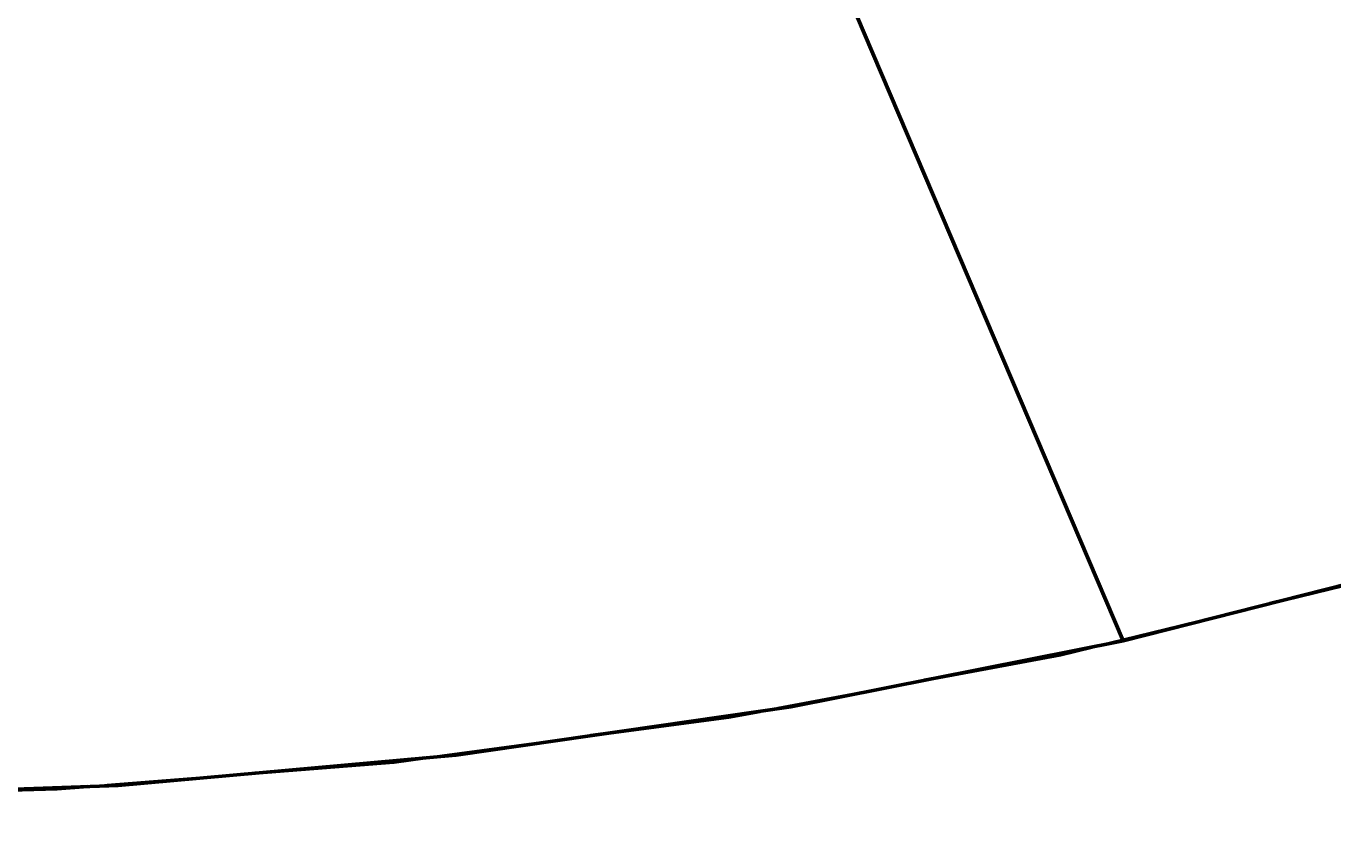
# Model space of a CAD drawing. Header units: millimetres. Extents: x 0 to 420, y 0 to 297.
# Drawn here: x 201.65 to 207.41, y 215.83 to 219.41 of the extents above; entities that cross this region are included whole.
import ezdxf

# ---------------------------------------------------------------- set-up
doc = ezdxf.new("R2010")
doc.units = ezdxf.units.MM
doc.linetypes.add('DASHED', pattern=[1.524, 1.27, -0.254])
for name, color, linetype, lineweight in [('DIM', 3, 'CONTINUOUS', 18), ('HIDDEN', 8, 'DASHED', 25), ('VISIBLE', 7, 'CONTINUOUS', 50)]:
    doc.layers.add(name, color=color, linetype=linetype, lineweight=lineweight)
doc.styles.add('CJK', font='NotoSansCJK-Regular.ttc')
doc.dimstyles.new('GB', dxfattribs={"dimtxt": 2.8, "dimasz": 2.2, "dimexe": 1.5, "dimexo": 1, "dimgap": 0.6, "dimtad": 1, "dimlfac": 100, "dimzin": 12, "dimdsep": 46, "dimtxsty": 'CJK', "dimcen": 2.5, "dimazin": 3, "dimtfac": 0.5, "dimtmove": 2, "dimatfit": 3})

msp = doc.modelspace()

# ---------------------------------------------------------------- linework, layer by layer
at = {"layer": 'HIDDEN'}
for points in [[(201.96283, 227.3203), (206.48877, 216.69404)], [(207.66012, 216.9865), (206.21196, 216.63271)], [(207.66012, 216.9865), (206.21196, 216.63271)], [(207.13625, 216.85851), (206.34996, 216.66642)], [(206.21196, 216.63271), (204.74703, 216.35649)], [(206.21196, 216.63271), (204.74703, 216.35649)], [(205.61178, 216.51954), (204.88441, 216.38239)], [(204.74703, 216.35649), (203.26946, 216.15863)], [(204.74703, 216.35649), (203.26946, 216.15863)], [(204.13934, 216.27511), (203.40579, 216.17688)], [(203.26946, 216.15863), (201.78347, 216.03968)], [(203.26946, 216.15863), (201.78347, 216.03968)], [(202.65597, 216.10952), (201.91833, 216.05048)], [(201.78347, 216.03968), (200.29325, 216)], [(201.78347, 216.03968), (200.29325, 216)]]:
    msp.add_lwpolyline(points, dxfattribs=at)
at = {"layer": 'VISIBLE'}
for points in [[(206.48877, 216.69404), (201.96283, 227.3203)], [(206.48877, 216.69404), (207.88068, 217.04762)], [(207.66012, 216.9865), (207.13625, 216.85851)], [(206.48877, 216.69404), (205.02227, 216.40224)], [(206.34996, 216.66642), (206.21196, 216.63271)], [(206.21196, 216.63271), (205.61178, 216.51954)], [(205.02227, 216.40224), (203.54228, 216.18914)], [(204.88441, 216.38239), (204.74703, 216.35649)], [(204.74703, 216.35649), (204.13934, 216.27511)], [(203.54228, 216.18914), (202.05303, 216.05536)], [(203.26946, 216.15863), (202.65597, 216.10952)], [(203.40579, 216.17688), (203.26946, 216.15863)], [(202.05303, 216.05536), (200.55876, 216.00126)], [(201.78347, 216.03968), (201.16588, 216.02324)], [(201.91833, 216.05048), (201.78347, 216.03968)]]:
    msp.add_lwpolyline(points, dxfattribs=at)

# ---------------------------------------------------------------- dimensions: what is measured, and where the dimension line sits
at = {"layer": 'DIM'}
msp.add_linear_dim(base=(172.3, 209), p1=(172.3, 216), p2=(228.28485, 216), text='55.98', dimstyle='GB', dxfattribs=at).render()

doc.saveas('drawing.dxf')
